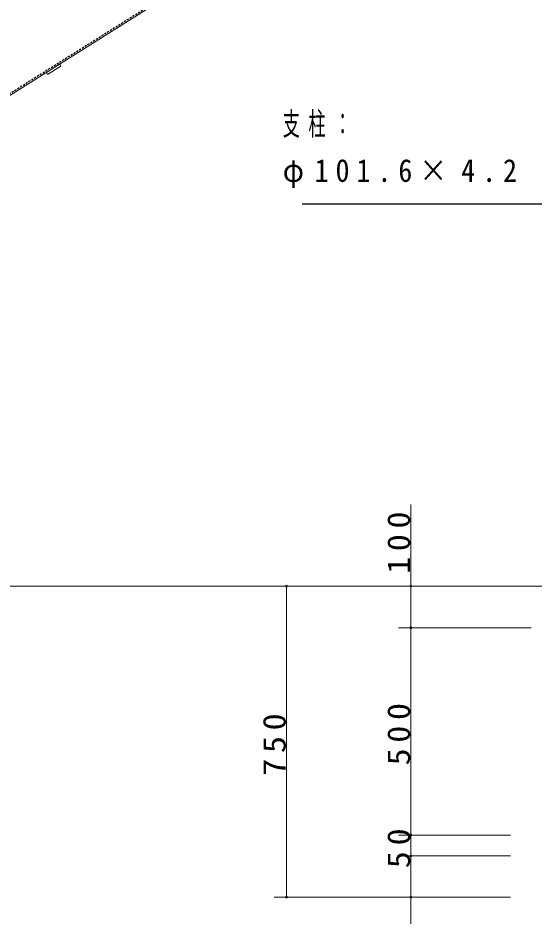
# Model space of a CAD drawing. Units: millimetres at full size. Extents: x -11723 to 0, y -1854 to 8010.
# Drawn here: x -8377 to -7132, y 1435 to 3601 of the extents above; entities that cross this region are included whole.
import ezdxf

# ---------------------------------------------------------------- set-up
doc = ezdxf.new("R2010")
doc.units = ezdxf.units.MM
doc.linetypes.add('USER4', pattern=[8, 5, -3])
doc.layers.add('線', color=2, linetype='Continuous', lineweight=25)
doc.layers.add('補助', color=2, linetype='Continuous', lineweight=13)
doc.styles.add('ＭＳ ゴシック', font='')
doc.styles.get('ＭＳ ゴシック').set_extended_font_data('MS Gothic')

# ---------------------------------------------------------------- blocks, each defined once
blk = doc.blocks.new('dimension_origin')
at = {"color": 0, "linetype": 'Continuous', "lineweight": -2}
blk.add_circle((0, 0), 1.25, dxfattribs=at)

msp = doc.modelspace()

# ---------------------------------------------------------------- linework, layer by layer
at = {"layer": '線', "color": 4, "linetype": 'USER4'}
msp.add_line((-9746.603, 2570.225), (-7164.439, 4193.155), dxfattribs=at)
at = {"layer": '線', "color": 7, "lineweight": 13}
for p, q in [((-9744.581, 2567.007), (-7211.482, 4159.099)), ((-6805.28, 2230), (-10397.489, 2230))]:
    msp.add_line(p, q, dxfattribs=at)
msp.add_lwpolyline([(-8308.649, 3469.513), (-8305.456, 3464.433), (-8273.283, 3484.654), (-8276.476, 3489.734)], close=True, dxfattribs=at)
at = {"layer": '補助', "lineweight": 25}
for p, q in [((-7135.28, 3151.588), (-7691.43, 3151.588)), ((-7105.28, 3151.588), (-7135.28, 3151.588))]:
    msp.add_line(p, q, dxfattribs=at)
at = {"layer": '補助'}
for p, q in [((-7429.48, 2130), (-7429.48, 2427.571)), ((-7189.482, 2230), (-7759.48, 2230)), ((-7729.48, 1480), (-7729.48, 2230)), ((-7189.482, 2230), (-7459.48, 2230)), ((-7139.48, 2130), (-7459.48, 2130)), ((-7139.48, 2130), (-7459.48, 2130)), ((-7429.48, 1630), (-7429.48, 2130)), ((-7189.48, 1630), (-7459.48, 1630)), ((-7189.48, 1630), (-7459.48, 1630)), ((-7429.48, 1577), (-7429.48, 1633)), ((-7189.48, 1580), (-7459.48, 1580)), ((-7189.48, 1580), (-7459.48, 1580)), ((-7429.48, 1282.429), (-7429.48, 1580)), ((-7189.48, 1480), (-7759.48, 1480)), ((-7189.48, 1480), (-7459.48, 1480))]:
    msp.add_line(p, q, dxfattribs=at)

# ---------------------------------------------------------------- block references
at = {"layer": '補助', "xscale": 2, "yscale": 2}
for p, rotation in [((-7729.48, 2230), 270), ((-7429.48, 2230), 270), ((-7429.48, 2130), 270), ((-7429.48, 2130), 90), ((-7429.48, 1630), 90), ((-7429.48, 1630), 90), ((-7429.48, 1580), 270), ((-7429.48, 1580), 270), ((-7729.48, 1480), 90), ((-7429.48, 1480), 90)]:
    msp.add_blockref('dimension_origin', p, dxfattribs=dict(at, rotation=rotation))

# ---------------------------------------------------------------- texts
at = {"layer": '補助', "char_height": 54.99, "attachment_point": 1, "style": 'ＭＳ ゴシック'}
for s, insert in [('\\T1.5;\\W0.55;支柱：', (-7738.387, 3372.838)), ('\\T1.5;\\W0.9;φ101.6×4.2', (-7738.387, 3260.338))]:
    msp.add_mtext(s, dxfattribs=dict(at, insert=insert))
at = {"layer": '補助', "char_height": 54.99, "attachment_point": 8, "rotation": 90, "style": 'ＭＳ ゴシック'}
for s, insert in [('\\T1.33;\\W1.1;100', (-7430.48, 2341.857)), ('\\T1.33;\\W1.1;500', (-7430.48, 1880)), ('\\T1.33;\\W1.1;750', (-7730.48, 1855)), ('\\T1.34;\\W1.1;50', (-7430.48, 1605))]:
    msp.add_mtext(s, dxfattribs=dict(at, insert=insert))

doc.saveas('drawing.dxf')
